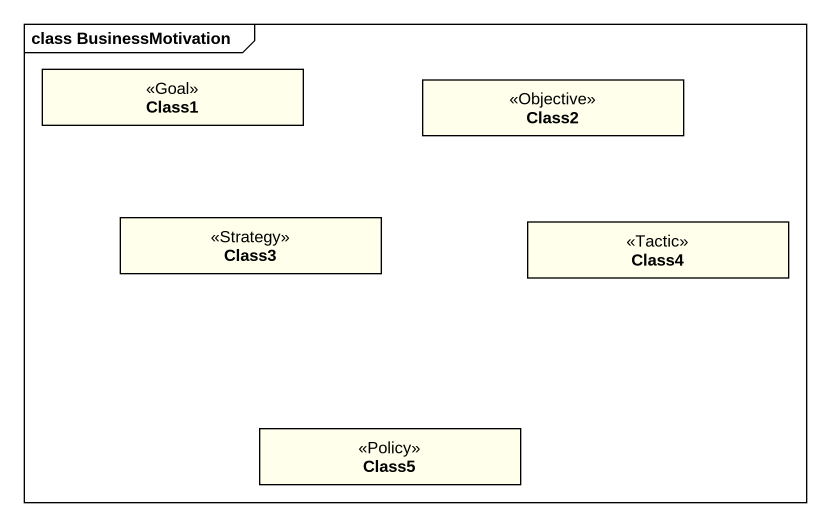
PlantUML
@startuml
mainframe class BusinessMotivation
hide circle
hide empty members
class Class1 <<Goal>> #FFFFEB
class Class2 <<Objective>> #FFFFEB
class Class3 <<Strategy>> #FFFFEB
class Class4 <<Tactic>> #FFFFEB
class Class5 <<Policy>> #FFFFEB
@enduml
